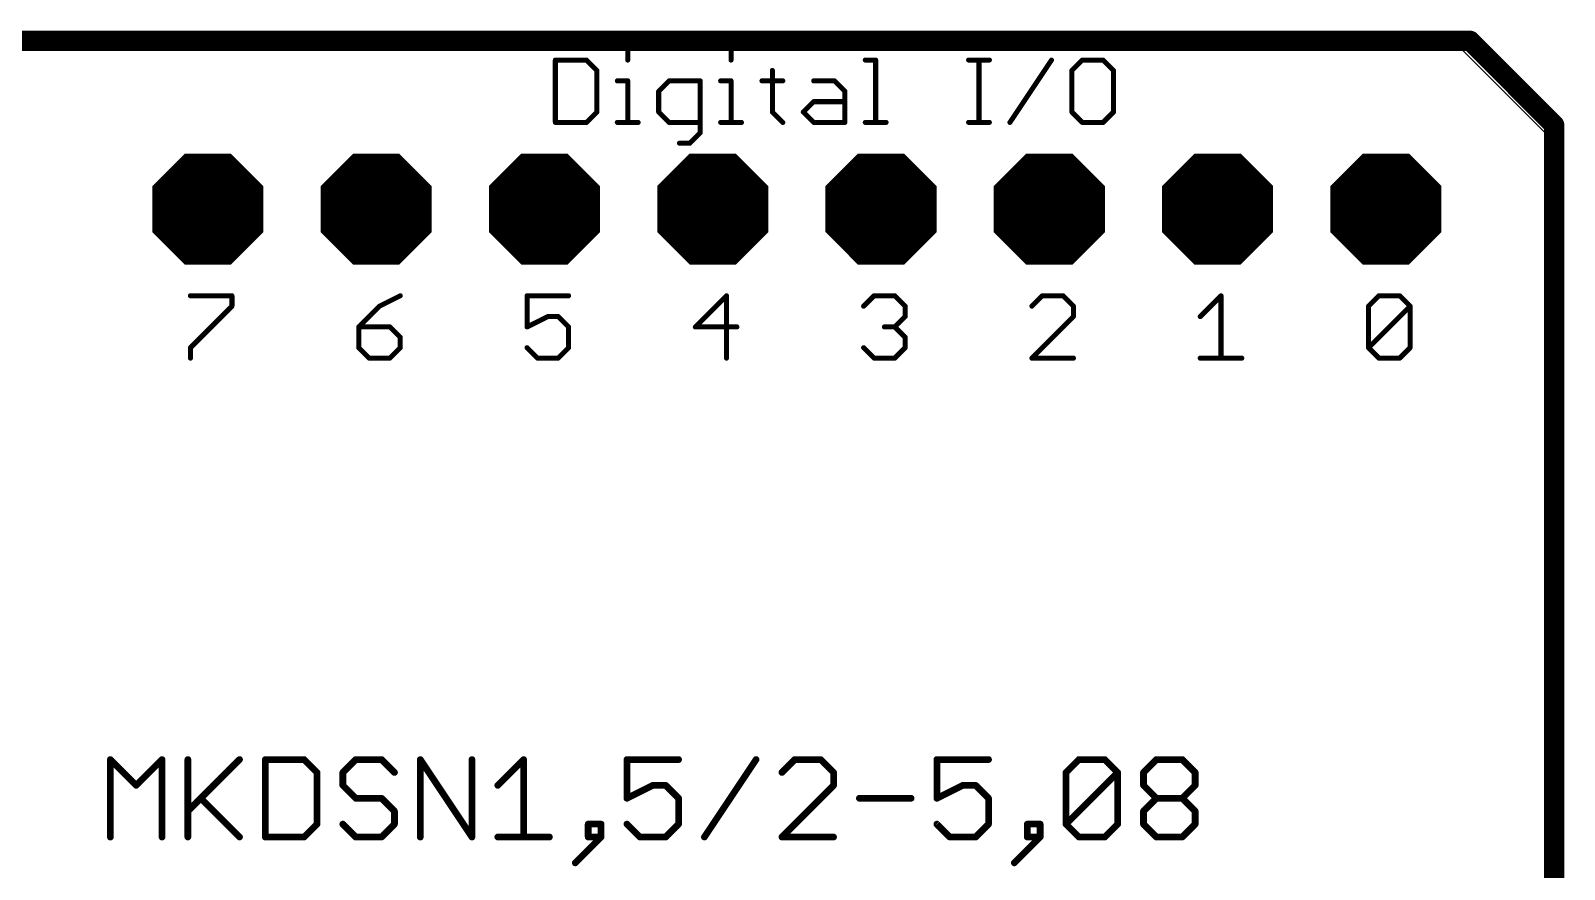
# Model space of a CAD drawing. Extents: x 3.7 to 72.5, y 3.7 to 57.3.
# Drawn here: x 46.86 to 70, y 44.65 to 57.3 of the extents above; entities that cross this region are included whole.
import ezdxf

# ---------------------------------------------------------------- set-up
doc = ezdxf.new("R2010")
doc.units = 0
for name, color, linetype in [('1', 14, 'CONTINUOUS'), ('16', 174, 'CONTINUOUS'), ('17', 94, 'CONTINUOUS'), ('20', 178, 'CONTINUOUS'), ('21', 251, 'CONTINUOUS'), ('27', 251, 'CONTINUOUS')]:
    doc.layers.add(name, color=color, linetype=linetype)

# ---------------------------------------------------------------- blocks, each defined once
blk = doc.blocks.new('OCTAGONP')
at = {"const_width": 0.5}
blk.add_lwpolyline([(-0.25, -0.1036), (-0.25, 0.1036), (-0.1036, 0.25), (0.1036, 0.25), (0.25, 0.1036), (0.25, -0.1036), (0.1036, -0.25), (-0.1036, -0.25), (-0.25, -0.1036), (-0.25, 0.1036)], dxfattribs=at)

msp = doc.modelspace()

# ---------------------------------------------------------------- linework, layer by layer
at = {"layer": '1', "const_width": 0.1524}
for points in [[(3.81, 57.15), (68.58, 57.15)], [(68.58, 57.15), (69.85, 55.88)], [(69.85, 55.88), (69.85, 44.45)]]:
    msp.add_lwpolyline(points, dxfattribs=at)
at = {"layer": '1', "const_width": 0.0762}
for points in [[(68.6069, 57.1769, 1), (68.5531, 57.1231)], [(68.58, 57.1119, 1), (68.58, 57.1881)], [(69.8881, 55.88, 1), (69.8119, 55.88)], [(69.8231, 55.8531, 1), (69.8769, 55.9069)]]:
    msp.add_lwpolyline(points, format="xyb", dxfattribs=at)
at = {"layer": '16', "const_width": 0.3048}
for points in [[(3.81, 57.15), (68.58, 57.15)], [(68.58, 57.15), (69.85, 55.88)], [(69.85, 55.88), (69.85, 44.45)]]:
    msp.add_lwpolyline(points, dxfattribs=at)
at = {"layer": '16', "const_width": 0.1524}
for points in [[(68.6339, 57.2039, 1), (68.5261, 57.0961)], [(68.58, 57.0738, 1), (68.58, 57.2262)], [(69.9262, 55.88, 1), (69.7738, 55.88)], [(69.7961, 55.8261, 1), (69.9039, 55.9339)]]:
    msp.add_lwpolyline(points, format="xyb", dxfattribs=at)
at = {"layer": '20'}
for p, q in [((68.326, 57.15), (3.81, 57.15)), ((69.85, 55.626), (68.326, 57.15)), ((69.85, 44.196), (69.85, 55.626))]:
    msp.add_line(p, q, dxfattribs=at)
at = {"layer": '21', "const_width": 0.0762}
for points in [[(55.8674, 57.0155), (55.8674, 56.8587)], [(57.4266, 57.0155), (57.4266, 56.8587)], [(54.7751, 56.8587), (54.7751, 55.9181)], [(55.2454, 56.8587), (54.7751, 56.8587)], [(55.4022, 56.7019), (55.2454, 56.8587)], [(55.4022, 56.0749), (55.4022, 56.7019)], [(58.0503, 56.7019), (58.0503, 56.0749)], [(59.4527, 56.8587), (59.6095, 56.8587)], [(59.6095, 56.8587), (59.6095, 55.9181)], [(61.0119, 56.8587), (61.3254, 56.8587)], [(61.1687, 55.9181), (61.1687, 56.8587)], [(61.6356, 55.9181), (62.2626, 56.8587)], [(62.7279, 56.8587), (62.5711, 56.7019)], [(62.5711, 56.7019), (62.5711, 56.0749)], [(63.0414, 56.8587), (62.7279, 56.8587)], [(63.1982, 56.7019), (63.0414, 56.8587)], [(63.1982, 56.0749), (63.1982, 56.7019)], [(55.7106, 56.5452), (55.8674, 56.5452)], [(55.8674, 56.5452), (55.8674, 55.9181)], [(56.4911, 56.5452), (56.3343, 56.3884)], [(56.9614, 56.5452), (56.4911, 56.5452)], [(56.9614, 55.7613), (56.9614, 56.5452)], [(57.2698, 56.5452), (57.4266, 56.5452)], [(57.4266, 56.5452), (57.4266, 55.9181)], [(57.8935, 56.5452), (58.207, 56.5452)], [(58.6739, 56.5452), (58.9875, 56.5452)], [(58.9875, 56.5452), (59.1442, 56.3884)], [(56.3343, 56.3884), (56.3343, 56.0749)], [(58.5172, 56.0749), (58.6739, 56.2316)], [(58.6739, 56.2316), (59.1442, 56.2316)], [(59.1442, 56.3884), (59.1442, 55.9181)], [(55.2454, 55.9181), (55.4022, 56.0749)], [(56.3343, 56.0749), (56.4911, 55.9181)], [(58.0503, 56.0749), (58.207, 55.9181)], [(58.6739, 55.9181), (58.5172, 56.0749)], [(62.5711, 56.0749), (62.7279, 55.9181)], [(63.0414, 55.9181), (63.1982, 56.0749)], [(54.7751, 55.9181), (55.2454, 55.9181)], [(55.7106, 55.9181), (56.0242, 55.9181)], [(56.4911, 55.9181), (56.9614, 55.9181)], [(56.8046, 55.6046), (56.9614, 55.7613)], [(57.2698, 55.9181), (57.5834, 55.9181)], [(59.1442, 55.9181), (58.6739, 55.9181)], [(59.4527, 55.9181), (59.7662, 55.9181)], [(61.0119, 55.9181), (61.3254, 55.9181)], [(62.7279, 55.9181), (63.0414, 55.9181)], [(56.6478, 55.6046), (56.8046, 55.6046)], [(49.2676, 53.3027), (49.8947, 53.3027)], [(49.8947, 53.3027), (49.8947, 53.1459)], [(52.4347, 53.3027), (52.1211, 53.1459)], [(54.9747, 53.3027), (54.3476, 53.3027)], [(54.3476, 53.3027), (54.3476, 52.8324)], [(57.3579, 53.3027), (56.8876, 52.8324)], [(57.3579, 52.3621), (57.3579, 53.3027)], [(59.4276, 53.1459), (59.5843, 53.3027)], [(59.5843, 53.3027), (59.8979, 53.3027)], [(59.8979, 53.3027), (60.0547, 53.1459)], [(62.1243, 53.3027), (61.9676, 53.1459)], [(62.4379, 53.3027), (62.1243, 53.3027)], [(62.5947, 53.1459), (62.4379, 53.3027)], [(64.5076, 52.9892), (64.8211, 53.3027)], [(64.8211, 53.3027), (64.8211, 52.3621)], [(67.0476, 53.1459), (67.2043, 53.3027)], [(67.2043, 53.3027), (67.5179, 53.3027)], [(67.5179, 53.3027), (67.6746, 53.1459)], [(49.8947, 53.1459), (49.2676, 52.5189)], [(52.1211, 53.1459), (51.8076, 52.8324)], [(54.3476, 52.8324), (54.6611, 52.9892)], [(54.6611, 52.9892), (54.8179, 52.9892)], [(54.8179, 52.9892), (54.9747, 52.8324)], [(60.0547, 52.9892), (59.8979, 52.8324)], [(60.0547, 53.1459), (60.0547, 52.9892)], [(61.9676, 52.3621), (62.5947, 52.9892)], [(62.5947, 52.9892), (62.5947, 53.1459)], [(67.0476, 52.5189), (67.0476, 53.1459)], [(67.0476, 52.5189), (67.6746, 53.1459)], [(67.6746, 53.1459), (67.6746, 52.5189)], [(51.8076, 52.8324), (51.8076, 52.5189)], [(52.2779, 52.8324), (51.8076, 52.8324)], [(52.4347, 52.6756), (52.2779, 52.8324)], [(54.9747, 52.8324), (54.9747, 52.5189)], [(56.8876, 52.8324), (57.5147, 52.8324)], [(59.8979, 52.8324), (59.7411, 52.8324)], [(59.8979, 52.8324), (60.0547, 52.6756)], [(49.2676, 52.5189), (49.2676, 52.3621)], [(51.8076, 52.5189), (51.9643, 52.3621)], [(52.2779, 52.3621), (52.4347, 52.5189)], [(52.4347, 52.5189), (52.4347, 52.6756)], [(54.5043, 52.3621), (54.3476, 52.5189)], [(54.9747, 52.5189), (54.8179, 52.3621)], [(59.5843, 52.3621), (59.4276, 52.5189)], [(60.0547, 52.5189), (59.8979, 52.3621)], [(60.0547, 52.6756), (60.0547, 52.5189)], [(67.2043, 52.3621), (67.0476, 52.5189)], [(67.6746, 52.5189), (67.5179, 52.3621)], [(51.9643, 52.3621), (52.2779, 52.3621)], [(54.8179, 52.3621), (54.5043, 52.3621)], [(59.8979, 52.3621), (59.5843, 52.3621)], [(62.5947, 52.3621), (61.9676, 52.3621)], [(64.5076, 52.3621), (65.1347, 52.3621)], [(67.5179, 52.3621), (67.2043, 52.3621)]]:
    msp.add_lwpolyline(points, dxfattribs=at)
at = {"layer": '21', "const_width": 0.0381}
for points in [[(55.8864, 57.0155, 1), (55.8483, 57.0155)], [(57.4456, 57.0155, 1), (57.4075, 57.0155)], [(54.7751, 56.8778, 1), (54.7751, 56.8397)], [(54.7942, 56.8587, 1), (54.7561, 56.8587)], [(55.2589, 56.8722, 1), (55.2319, 56.8452)], [(55.2454, 56.8397, 1), (55.2454, 56.8778)], [(55.4212, 56.7019, 1), (55.3831, 56.7019)], [(55.3887, 56.6885, 1), (55.4156, 56.7154)], [(55.8483, 56.8587, 1), (55.8864, 56.8587)], [(57.4075, 56.8587, 1), (57.4456, 56.8587)], [(58.0693, 56.7019, 1), (58.0312, 56.7019)], [(59.4527, 56.8778, 1), (59.4527, 56.8397)], [(59.6285, 56.8587, 1), (59.5904, 56.8587)], [(59.6095, 56.8397, 1), (59.6095, 56.8778)], [(61.0119, 56.8778, 1), (61.0119, 56.8397)], [(61.1877, 56.8587, 1), (61.1496, 56.8587)], [(61.3254, 56.8397, 1), (61.3254, 56.8778)], [(62.2785, 56.8481, 1), (62.2468, 56.8693)], [(62.5901, 56.7019, 1), (62.552, 56.7019)], [(62.5576, 56.7154, 1), (62.5846, 56.6885)], [(62.7279, 56.8778, 1), (62.7279, 56.8397)], [(62.7413, 56.8452, 1), (62.7144, 56.8722)], [(63.0549, 56.8722, 1), (63.0279, 56.8452)], [(63.0414, 56.8397, 1), (63.0414, 56.8778)], [(63.2172, 56.7019, 1), (63.1791, 56.7019)], [(63.1847, 56.6885, 1), (63.2116, 56.7154)], [(55.7106, 56.5642, 1), (55.7106, 56.5261)], [(55.8864, 56.5452, 1), (55.8483, 56.5452)], [(55.8674, 56.5261, 1), (55.8674, 56.5642)], [(56.4911, 56.5642, 1), (56.4911, 56.5261)], [(56.5045, 56.5317, 1), (56.4776, 56.5586)], [(56.9804, 56.5452, 1), (56.9423, 56.5452)], [(56.9614, 56.5261, 1), (56.9614, 56.5642)], [(57.2698, 56.5642, 1), (57.2698, 56.5261)], [(57.4456, 56.5452, 1), (57.4075, 56.5452)], [(57.4266, 56.5261, 1), (57.4266, 56.5642)], [(57.8935, 56.5642, 1), (57.8935, 56.5261)], [(58.207, 56.5261, 1), (58.207, 56.5642)], [(58.6739, 56.5642, 1), (58.6739, 56.5261)], [(59.0009, 56.5586, 1), (58.974, 56.5317)], [(58.9875, 56.5261, 1), (58.9875, 56.5642)], [(56.3533, 56.3884, 1), (56.3152, 56.3884)], [(56.3208, 56.4019, 1), (56.3478, 56.3749)], [(58.6739, 56.2507, 1), (58.6739, 56.2126)], [(58.6874, 56.2182, 1), (58.6605, 56.2451)], [(59.1633, 56.3884, 1), (59.1252, 56.3884)], [(59.1308, 56.3749, 1), (59.1577, 56.4019)], [(59.1442, 56.2126, 1), (59.1442, 56.2507)], [(55.3831, 56.0749, 1), (55.4212, 56.0749)], [(55.4156, 56.0614, 1), (55.3887, 56.0883)], [(56.3152, 56.0749, 1), (56.3533, 56.0749)], [(56.3478, 56.0883, 1), (56.3208, 56.0614)], [(58.0312, 56.0749, 1), (58.0693, 56.0749)], [(58.0637, 56.0883, 1), (58.0368, 56.0614)], [(58.5306, 56.0883, 1), (58.5037, 56.0614)], [(58.5037, 56.0883, 1), (58.5306, 56.0614)], [(62.552, 56.0749, 1), (62.5901, 56.0749)], [(62.5846, 56.0883, 1), (62.5576, 56.0614)], [(63.1791, 56.0749, 1), (63.2172, 56.0749)], [(63.2116, 56.0614, 1), (63.1847, 56.0883)], [(54.7751, 55.9372, 1), (54.7751, 55.8991)], [(54.7561, 55.9181, 1), (54.7942, 55.9181)], [(55.2319, 55.9316, 1), (55.2589, 55.9046)], [(55.2454, 55.8991, 1), (55.2454, 55.9372)], [(55.7106, 55.9372, 1), (55.7106, 55.8991)], [(55.8483, 55.9181, 1), (55.8864, 55.9181)], [(56.0242, 55.8991, 1), (56.0242, 55.9372)], [(56.4911, 55.9372, 1), (56.4911, 55.8991)], [(56.4776, 55.9046, 1), (56.5045, 55.9316)], [(56.9748, 55.7479, 1), (56.9479, 55.7748)], [(56.9614, 55.8991, 1), (56.9614, 55.9372)], [(57.2698, 55.9372, 1), (57.2698, 55.8991)], [(57.4075, 55.9181, 1), (57.4456, 55.9181)], [(57.5834, 55.8991, 1), (57.5834, 55.9372)], [(58.1936, 55.9046, 1), (58.2205, 55.9316)], [(58.6739, 55.9372, 1), (58.6739, 55.8991)], [(58.6605, 55.9046, 1), (58.6874, 55.9316)], [(59.1252, 55.9181, 1), (59.1633, 55.9181)], [(59.1442, 55.8991, 1), (59.1442, 55.9372)], [(59.4527, 55.9372, 1), (59.4527, 55.8991)], [(59.5904, 55.9181, 1), (59.6285, 55.9181)], [(59.7662, 55.8991, 1), (59.7662, 55.9372)], [(61.0119, 55.9372, 1), (61.0119, 55.8991)], [(61.1496, 55.9181, 1), (61.1877, 55.9181)], [(61.3254, 55.8991, 1), (61.3254, 55.9372)], [(61.6197, 55.9287, 1), (61.6514, 55.9075)], [(62.7279, 55.9372, 1), (62.7279, 55.8991)], [(62.7144, 55.9046, 1), (62.7413, 55.9316)], [(63.0279, 55.9316, 1), (63.0549, 55.9046)], [(63.0414, 55.8991, 1), (63.0414, 55.9372)], [(56.6478, 55.6236, 1), (56.6478, 55.5855)], [(56.7911, 55.618, 1), (56.8181, 55.5911)], [(56.8046, 55.5855, 1), (56.8046, 55.6236)], [(56.9423, 55.7613, 1), (56.9804, 55.7613)], [(49.2676, 53.3218, 1), (49.2676, 53.2837)], [(49.9137, 53.3027, 1), (49.8756, 53.3027)], [(49.8947, 53.2837, 1), (49.8947, 53.3218)], [(52.4432, 53.2857, 1), (52.4261, 53.3197)], [(54.3666, 53.3027, 1), (54.3285, 53.3027)], [(54.3476, 53.3218, 1), (54.3476, 53.2837)], [(54.9747, 53.2837, 1), (54.9747, 53.3218)], [(57.3769, 53.3027, 1), (57.3388, 53.3027)], [(57.3714, 53.2892, 1), (57.3444, 53.3162)], [(59.5843, 53.3218, 1), (59.5843, 53.2837)], [(59.5978, 53.2892, 1), (59.5709, 53.3162)], [(59.9114, 53.3162, 1), (59.8844, 53.2892)], [(59.8979, 53.2837, 1), (59.8979, 53.3218)], [(62.1243, 53.3218, 1), (62.1243, 53.2837)], [(62.1378, 53.2892, 1), (62.1109, 53.3162)], [(62.4514, 53.3162, 1), (62.4244, 53.2892)], [(62.4379, 53.2837, 1), (62.4379, 53.3218)], [(64.8402, 53.3027, 1), (64.8021, 53.3027)], [(64.8346, 53.2892, 1), (64.8076, 53.3162)], [(67.2043, 53.3218, 1), (67.2043, 53.2837)], [(67.2178, 53.2892, 1), (67.1909, 53.3162)], [(67.5314, 53.3162, 1), (67.5044, 53.2892)], [(67.5179, 53.2837, 1), (67.5179, 53.3218)], [(49.8756, 53.1459, 1), (49.9137, 53.1459)], [(49.9081, 53.1325, 1), (49.8812, 53.1594)], [(52.1126, 53.163, 1), (52.1296, 53.1289)], [(52.1346, 53.1325, 1), (52.1076, 53.1594)], [(54.6611, 53.0082, 1), (54.6611, 52.9701)], [(54.6696, 52.9721, 1), (54.6526, 53.0062)], [(54.8314, 53.0026, 1), (54.8044, 52.9757)], [(54.8179, 52.9701, 1), (54.8179, 53.0082)], [(59.4141, 53.1594, 1), (59.4411, 53.1325)], [(60.0737, 53.1459, 1), (60.0356, 53.1459)], [(60.0356, 52.9892, 1), (60.0737, 52.9892)], [(60.0412, 53.1325, 1), (60.0681, 53.1594)], [(60.0681, 52.9757, 1), (60.0412, 53.0026)], [(61.9541, 53.1594, 1), (61.9811, 53.1325)], [(62.6137, 53.1459, 1), (62.5756, 53.1459)], [(62.5756, 52.9892, 1), (62.6137, 52.9892)], [(62.5812, 53.1325, 1), (62.6081, 53.1594)], [(62.6081, 52.9757, 1), (62.5812, 53.0026)], [(64.4941, 53.0026, 1), (64.5211, 52.9757)], [(67.0666, 53.1459, 1), (67.0285, 53.1459)], [(67.0341, 53.1594, 1), (67.0611, 53.1325)], [(67.6937, 53.1459, 1), (67.6556, 53.1459)], [(67.6881, 53.1325, 1), (67.6612, 53.1594)], [(67.6612, 53.1325, 1), (67.6881, 53.1594)], [(51.8266, 52.8324, 1), (51.7885, 52.8324)], [(51.8076, 52.8514, 1), (51.8076, 52.8133)], [(51.7941, 52.8459, 1), (51.8211, 52.8189)], [(52.2914, 52.8459, 1), (52.2644, 52.8189)], [(52.2779, 52.8133, 1), (52.2779, 52.8514)], [(54.3285, 52.8324, 1), (54.3666, 52.8324)], [(54.3391, 52.8494, 1), (54.3561, 52.8154)], [(54.9937, 52.8324, 1), (54.9556, 52.8324)], [(54.9612, 52.8189, 1), (54.9881, 52.8459)], [(56.8876, 52.8514, 1), (56.8876, 52.8133)], [(56.8741, 52.8459, 1), (56.9011, 52.8189)], [(57.5147, 52.8133, 1), (57.5147, 52.8514)], [(59.7411, 52.8514, 1), (59.7411, 52.8133)], [(59.9114, 52.8459, 1), (59.8844, 52.8189)], [(59.8844, 52.8459, 1), (59.9114, 52.8189)], [(59.8979, 52.8133, 1), (59.8979, 52.8514)], [(49.2866, 52.5189, 1), (49.2485, 52.5189)], [(49.2541, 52.5323, 1), (49.2811, 52.5054)], [(51.8211, 52.5323, 1), (51.7941, 52.5054)], [(52.4537, 52.6756, 1), (52.4156, 52.6756)], [(52.4212, 52.6622, 1), (52.4481, 52.6891)], [(52.4481, 52.5054, 1), (52.4212, 52.5323)], [(54.3611, 52.5323, 1), (54.3341, 52.5054)], [(54.9881, 52.5054, 1), (54.9612, 52.5323)], [(59.4411, 52.5323, 1), (59.4141, 52.5054)], [(60.0737, 52.6756, 1), (60.0356, 52.6756)], [(60.0412, 52.6622, 1), (60.0681, 52.6891)], [(60.0681, 52.5054, 1), (60.0412, 52.5323)], [(67.0611, 52.5323, 1), (67.0341, 52.5054)], [(67.0341, 52.5323, 1), (67.0611, 52.5054)], [(67.6881, 52.5054, 1), (67.6612, 52.5323)], [(49.2485, 52.3621, 1), (49.2866, 52.3621)], [(51.7885, 52.5189, 1), (51.8266, 52.5189)], [(51.9643, 52.3812, 1), (51.9643, 52.3431)], [(51.9509, 52.3486, 1), (51.9778, 52.3756)], [(52.2644, 52.3756, 1), (52.2914, 52.3486)], [(52.2779, 52.3431, 1), (52.2779, 52.3812)], [(52.4156, 52.5189, 1), (52.4537, 52.5189)], [(54.5043, 52.3812, 1), (54.5043, 52.3431)], [(54.4909, 52.3486, 1), (54.5178, 52.3756)], [(54.8044, 52.3756, 1), (54.8314, 52.3486)], [(54.8179, 52.3431, 1), (54.8179, 52.3812)], [(54.9556, 52.5189, 1), (54.9937, 52.5189)], [(57.3388, 52.3621, 1), (57.3769, 52.3621)], [(59.5843, 52.3812, 1), (59.5843, 52.3431)], [(59.5709, 52.3486, 1), (59.5978, 52.3756)], [(59.8844, 52.3756, 1), (59.9114, 52.3486)], [(59.8979, 52.3431, 1), (59.8979, 52.3812)], [(60.0356, 52.5189, 1), (60.0737, 52.5189)], [(61.9676, 52.3812, 1), (61.9676, 52.3431)], [(61.9541, 52.3756, 1), (61.9811, 52.3486)], [(62.5947, 52.3431, 1), (62.5947, 52.3812)], [(64.5076, 52.3812, 1), (64.5076, 52.3431)], [(64.8021, 52.3621, 1), (64.8402, 52.3621)], [(65.1347, 52.3431, 1), (65.1347, 52.3812)], [(67.0285, 52.5189, 1), (67.0666, 52.5189)], [(67.2043, 52.3812, 1), (67.2043, 52.3431)], [(67.1909, 52.3486, 1), (67.2178, 52.3756)], [(67.5044, 52.3756, 1), (67.5314, 52.3486)], [(67.5179, 52.3431, 1), (67.5179, 52.3812)], [(67.6556, 52.5189, 1), (67.6937, 52.5189)]]:
    msp.add_lwpolyline(points, format="xyb", dxfattribs=at)
at = {"layer": '27', "const_width": 0.0508}
for points in [[(48.0774, 46.3232, 1), (48.0414, 46.2872)], [(48.0848, 46.3052, 1), (48.034, 46.3052)], [(48.8644, 46.3052, 1), (48.8136, 46.3052)], [(48.857, 46.2872, 1), (48.821, 46.3232)], [(49.2542, 46.3052, 1), (49.2034, 46.3052)], [(50.0264, 46.2872, 1), (49.9904, 46.3232)], [(50.4236, 46.3052, 1), (50.3728, 46.3052)], [(50.3982, 46.3306, 1), (50.3982, 46.2798)], [(51.0009, 46.3232, 1), (50.9649, 46.2872)], [(50.9829, 46.2798, 1), (50.9829, 46.3306)], [(51.7625, 46.3306, 1), (51.7625, 46.2798)], [(51.7805, 46.2872, 1), (51.7445, 46.3232)], [(52.1703, 46.3232, 1), (52.1343, 46.2872)], [(52.1523, 46.2798, 1), (52.1523, 46.3306)], [(52.7624, 46.3052, 1), (52.7116, 46.3052)], [(52.7581, 46.3193, 1), (52.7159, 46.2911)], [(53.542, 46.3052, 1), (53.4912, 46.3052)], [(54.3216, 46.3052, 1), (54.2708, 46.3052)], [(54.3142, 46.2872, 1), (54.2782, 46.3232)], [(55.8554, 46.3306, 1), (55.8554, 46.2798)], [(55.8808, 46.3052, 1), (55.83, 46.3052)], [(56.635, 46.2798, 1), (56.635, 46.3306)], [(57.8255, 46.2911, 1), (57.7832, 46.3193)], [(58.3891, 46.3306, 1), (58.3891, 46.2798)], [(58.407, 46.2872, 1), (58.3711, 46.3232)], [(58.7968, 46.3232, 1), (58.7609, 46.2872)], [(58.7789, 46.2798, 1), (58.7789, 46.3306)], [(60.533, 46.3306, 1), (60.533, 46.2798)], [(60.5584, 46.3052, 1), (60.5076, 46.3052)], [(61.3126, 46.2798, 1), (61.3126, 46.3306)], [(62.6769, 46.3306, 1), (62.6769, 46.2798)], [(62.6948, 46.2872, 1), (62.6589, 46.3232)], [(63.0846, 46.3232, 1), (63.0487, 46.2872)], [(63.0667, 46.2798, 1), (63.0667, 46.3306)], [(63.8463, 46.3306, 1), (63.8463, 46.2798)], [(63.8642, 46.2872, 1), (63.8283, 46.3232)], [(64.254, 46.3232, 1), (64.2181, 46.2872)], [(64.2361, 46.2798, 1), (64.2361, 46.3306)], [(51.2032, 46.1103, 1), (51.1524, 46.1103)], [(51.1598, 46.0923, 1), (51.1958, 46.1283)], [(51.5496, 46.1283, 1), (51.5856, 46.0923)], [(51.593, 46.1103, 1), (51.5422, 46.1103)], [(52.3292, 46.0923, 1), (52.3652, 46.1283)], [(58.1762, 46.1283, 1), (58.2121, 46.0923)], [(58.9992, 46.1103, 1), (58.9484, 46.1103)], [(58.9558, 46.0923, 1), (58.9917, 46.1283)], [(62.464, 46.1283, 1), (62.4999, 46.0923)], [(62.5074, 46.1103, 1), (62.4566, 46.1103)], [(63.287, 46.1103, 1), (63.2362, 46.1103)], [(63.2795, 46.0923, 1), (63.2436, 46.1283)], [(63.2436, 46.0923, 1), (63.2795, 46.1283)], [(63.6334, 46.1283, 1), (63.6693, 46.0923)], [(63.6768, 46.1103, 1), (63.626, 46.1103)], [(64.4564, 46.1103, 1), (64.4056, 46.1103)], [(64.413, 46.0923, 1), (64.4489, 46.1283)], [(48.4312, 45.9334, 1), (48.4672, 45.8974)], [(48.4312, 45.8974, 1), (48.4672, 45.9334)], [(51.5856, 45.9334, 1), (51.5496, 45.8974)], [(51.5422, 45.9154, 1), (51.593, 45.9154)], [(53.8884, 45.9334, 1), (53.9244, 45.8974)], [(56.2452, 45.9408, 1), (56.2452, 45.89)], [(56.2565, 45.8927, 1), (56.2338, 45.9381)], [(56.458, 45.9334, 1), (56.4221, 45.8974)], [(56.4401, 45.89, 1), (56.4401, 45.9408)], [(58.9484, 45.9154, 1), (58.9992, 45.9154)], [(58.9917, 45.8974, 1), (58.9558, 45.9334)], [(60.9228, 45.9408, 1), (60.9228, 45.89)], [(60.9341, 45.8927, 1), (60.9114, 45.9381)], [(61.1356, 45.9334, 1), (61.0997, 45.8974)], [(61.1177, 45.89, 1), (61.1177, 45.9408)], [(63.6693, 45.9334, 1), (63.6334, 45.8974)], [(63.626, 45.9154, 1), (63.6768, 45.9154)], [(64.4056, 45.9154, 1), (64.4564, 45.9154)], [(64.4489, 45.8974, 1), (64.413, 45.9334)], [(49.4417, 45.7385, 1), (49.4057, 45.7025)], [(51.7625, 45.7459, 1), (51.7625, 45.6951)], [(51.7445, 45.7025, 1), (51.7805, 45.7385)], [(52.1703, 45.7385, 1), (52.1343, 45.7025)], [(52.1523, 45.6951, 1), (52.1523, 45.7459)], [(55.844, 45.7432, 1), (55.8667, 45.6978)], [(55.83, 45.7205, 1), (55.8808, 45.7205)], [(56.6604, 45.7205, 1), (56.6096, 45.7205)], [(56.617, 45.7025, 1), (56.6529, 45.7385)], [(59.3636, 45.7459, 1), (59.3636, 45.6951)], [(60.1432, 45.6951, 1), (60.1432, 45.7459)], [(60.5216, 45.7432, 1), (60.5443, 45.6978)], [(60.5076, 45.7205, 1), (60.5584, 45.7205)], [(61.338, 45.7205, 1), (61.2872, 45.7205)], [(61.2946, 45.7025, 1), (61.3305, 45.7385)], [(63.8463, 45.7459, 1), (63.8463, 45.6951)], [(63.8642, 45.7025, 1), (63.8283, 45.7385)], [(63.8283, 45.7025, 1), (63.8642, 45.7385)], [(64.254, 45.7385, 1), (64.2181, 45.7025)], [(64.2181, 45.7385, 1), (64.254, 45.7025)], [(64.2361, 45.6951, 1), (64.2361, 45.7459)], [(49.2108, 45.5436, 1), (49.2468, 45.5076)], [(51.1958, 45.3127, 1), (51.1598, 45.3487)], [(51.5856, 45.3487, 1), (51.5496, 45.3127)], [(52.3726, 45.5256, 1), (52.3218, 45.5256)], [(52.3292, 45.5076, 1), (52.3652, 45.5436)], [(52.3652, 45.3127, 1), (52.3292, 45.3487)], [(55.2707, 45.3561, 1), (55.2707, 45.3053)], [(55.2961, 45.3307, 1), (55.2453, 45.3307)], [(55.491, 45.3307, 1), (55.4402, 45.3307)], [(55.4656, 45.3053, 1), (55.4656, 45.3561)], [(55.8733, 45.3487, 1), (55.8374, 45.3127)], [(56.6529, 45.3127, 1), (56.617, 45.3487)], [(60.5509, 45.3487, 1), (60.515, 45.3127)], [(61.3305, 45.3127, 1), (61.2946, 45.3487)], [(61.8973, 45.3561, 1), (61.8973, 45.3053)], [(61.9227, 45.3307, 1), (61.8719, 45.3307)], [(62.1176, 45.3307, 1), (62.0668, 45.3307)], [(62.0922, 45.3053, 1), (62.0922, 45.3561)], [(62.4999, 45.3487, 1), (62.464, 45.3127)], [(62.464, 45.3487, 1), (62.4999, 45.3127)], [(63.2795, 45.3127, 1), (63.2436, 45.3487)], [(63.6334, 45.5436, 1), (63.6693, 45.5076)], [(63.6693, 45.3487, 1), (63.6334, 45.3127)], [(63.6768, 45.5256, 1), (63.626, 45.5256)], [(64.4564, 45.5256, 1), (64.4056, 45.5256)], [(64.413, 45.5076, 1), (64.4489, 45.5436)], [(64.4489, 45.3127, 1), (64.413, 45.3487)], [(48.034, 45.1358, 1), (48.0848, 45.1358)], [(48.8136, 45.1358, 1), (48.8644, 45.1358)], [(49.2034, 45.1358, 1), (49.2542, 45.1358)], [(49.9904, 45.1178, 1), (50.0264, 45.1538)], [(50.3982, 45.1612, 1), (50.3982, 45.1104)], [(50.3728, 45.1358, 1), (50.4236, 45.1358)], [(50.9649, 45.1538, 1), (51.0009, 45.1178)], [(50.9829, 45.1104, 1), (50.9829, 45.1612)], [(51.1524, 45.3307, 1), (51.2032, 45.3307)], [(51.7625, 45.1612, 1), (51.7625, 45.1104)], [(51.7445, 45.1178, 1), (51.7805, 45.1538)], [(52.1343, 45.1538, 1), (52.1703, 45.1178)], [(52.1523, 45.1104, 1), (52.1523, 45.1612)], [(52.3218, 45.3307, 1), (52.3726, 45.3307)], [(52.7116, 45.1358, 1), (52.7624, 45.1358)], [(53.4912, 45.1358, 1), (53.542, 45.1358)], [(53.4955, 45.1217, 1), (53.5377, 45.1499)], [(53.9064, 45.1612, 1), (53.9064, 45.1104)], [(54.2708, 45.1358, 1), (54.3216, 45.1358)], [(54.686, 45.1104, 1), (54.686, 45.1612)], [(55.2707, 45.1612, 1), (55.2707, 45.1104)], [(55.2453, 45.1358, 1), (55.2961, 45.1358)], [(55.4402, 45.1358, 1), (55.491, 45.1358)], [(55.4835, 45.1178, 1), (55.4476, 45.1538)], [(55.4656, 45.1104, 1), (55.4656, 45.1612)], [(56.0503, 45.1612, 1), (56.0503, 45.1104)], [(56.0323, 45.1178, 1), (56.0682, 45.1538)], [(56.4221, 45.1538, 1), (56.458, 45.1178)], [(56.4401, 45.1104, 1), (56.4401, 45.1612)], [(56.6096, 45.3307, 1), (56.6604, 45.3307)], [(57.0037, 45.1499, 1), (57.0459, 45.1217)], [(58.1762, 45.1538, 1), (58.2121, 45.1178)], [(58.1942, 45.1612, 1), (58.1942, 45.1104)], [(58.9738, 45.1104, 1), (58.9738, 45.1612)], [(60.7279, 45.1612, 1), (60.7279, 45.1104)], [(60.7099, 45.1178, 1), (60.7458, 45.1538)], [(61.0997, 45.1538, 1), (61.1356, 45.1178)], [(61.1177, 45.1104, 1), (61.1177, 45.1612)], [(61.2872, 45.3307, 1), (61.338, 45.3307)], [(61.8973, 45.1612, 1), (61.8973, 45.1104)], [(61.8719, 45.1358, 1), (61.9227, 45.1358)], [(62.0668, 45.1358, 1), (62.1176, 45.1358)], [(62.1101, 45.1178, 1), (62.0742, 45.1538)], [(62.0922, 45.1104, 1), (62.0922, 45.1612)], [(62.4566, 45.3307, 1), (62.5074, 45.3307)], [(62.6769, 45.1612, 1), (62.6769, 45.1104)], [(62.6589, 45.1178, 1), (62.6948, 45.1538)], [(63.0487, 45.1538, 1), (63.0846, 45.1178)], [(63.0667, 45.1104, 1), (63.0667, 45.1612)], [(63.2362, 45.3307, 1), (63.287, 45.3307)], [(63.626, 45.3307, 1), (63.6768, 45.3307)], [(63.8463, 45.1612, 1), (63.8463, 45.1104)], [(63.8283, 45.1178, 1), (63.8642, 45.1538)], [(64.2181, 45.1538, 1), (64.254, 45.1178)], [(64.2361, 45.1104, 1), (64.2361, 45.1612)], [(64.4056, 45.3307, 1), (64.4564, 45.3307)], [(55.0578, 44.764, 1), (55.0938, 44.728)], [(61.6844, 44.764, 1), (61.7203, 44.728)]]:
    msp.add_lwpolyline(points, format="xyb", dxfattribs=at)
at = {"layer": '27', "const_width": 0.1016}
for points in [[(48.0594, 45.1358), (48.0594, 46.3052)], [(48.0594, 46.3052), (48.4492, 45.9154)], [(48.4492, 45.9154), (48.839, 46.3052)], [(48.839, 46.3052), (48.839, 45.1358)], [(49.2288, 46.3052), (49.2288, 45.1358)], [(49.2288, 45.5256), (50.0084, 46.3052)], [(50.3982, 46.3052), (50.3982, 45.1358)], [(50.9829, 46.3052), (50.3982, 46.3052)], [(51.1778, 46.1103), (50.9829, 46.3052)], [(51.7625, 46.3052), (51.5676, 46.1103)], [(52.1523, 46.3052), (51.7625, 46.3052)], [(52.3472, 46.1103), (52.1523, 46.3052)], [(52.737, 45.1358), (52.737, 46.3052)], [(52.737, 46.3052), (53.5166, 45.1358)], [(53.5166, 45.1358), (53.5166, 46.3052)], [(53.9064, 45.9154), (54.2962, 46.3052)], [(54.2962, 46.3052), (54.2962, 45.1358)], [(56.635, 46.3052), (55.8554, 46.3052)], [(55.8554, 46.3052), (55.8554, 45.7205)], [(57.0248, 45.1358), (57.8044, 46.3052)], [(58.3891, 46.3052), (58.1942, 46.1103)], [(58.7789, 46.3052), (58.3891, 46.3052)], [(58.9738, 46.1103), (58.7789, 46.3052)], [(61.3126, 46.3052), (60.533, 46.3052)], [(60.533, 46.3052), (60.533, 45.7205)], [(62.482, 46.1103), (62.6769, 46.3052)], [(62.6769, 46.3052), (63.0667, 46.3052)], [(63.0667, 46.3052), (63.2616, 46.1103)], [(63.6514, 46.1103), (63.8463, 46.3052)], [(63.8463, 46.3052), (64.2361, 46.3052)], [(64.2361, 46.3052), (64.431, 46.1103)], [(51.1778, 45.3307), (51.1778, 46.1103)], [(51.5676, 46.1103), (51.5676, 45.9154)], [(58.9738, 45.9154), (58.9738, 46.1103)], [(62.482, 45.3307), (62.482, 46.1103)], [(62.482, 45.3307), (63.2616, 46.1103)], [(63.2616, 46.1103), (63.2616, 45.3307)], [(63.6514, 45.9154), (63.6514, 46.1103)], [(64.431, 46.1103), (64.431, 45.9154)], [(51.5676, 45.9154), (51.7625, 45.7205)], [(55.8554, 45.7205), (56.2452, 45.9154)], [(56.2452, 45.9154), (56.4401, 45.9154)], [(56.4401, 45.9154), (56.635, 45.7205)], [(58.1942, 45.1358), (58.9738, 45.9154)], [(60.533, 45.7205), (60.9228, 45.9154)], [(60.9228, 45.9154), (61.1177, 45.9154)], [(61.1177, 45.9154), (61.3126, 45.7205)], [(63.8463, 45.7205), (63.6514, 45.9154)], [(64.431, 45.9154), (64.2361, 45.7205)], [(49.4237, 45.7205), (50.0084, 45.1358)], [(51.7625, 45.7205), (52.1523, 45.7205)], [(52.1523, 45.7205), (52.3472, 45.5256)], [(56.635, 45.7205), (56.635, 45.3307)], [(59.3636, 45.7205), (60.1432, 45.7205)], [(61.3126, 45.7205), (61.3126, 45.3307)], [(63.6514, 45.5256), (63.8463, 45.7205)], [(63.8463, 45.7205), (64.2361, 45.7205)], [(64.2361, 45.7205), (64.431, 45.5256)], [(50.9829, 45.1358), (51.1778, 45.3307)], [(51.7625, 45.1358), (51.5676, 45.3307)], [(52.3472, 45.3307), (52.1523, 45.1358)], [(52.3472, 45.5256), (52.3472, 45.3307)], [(55.4656, 45.3307), (55.2707, 45.3307)], [(55.2707, 45.3307), (55.2707, 45.1358)], [(55.4656, 45.1358), (55.4656, 45.3307)], [(56.0503, 45.1358), (55.8554, 45.3307)], [(56.635, 45.3307), (56.4401, 45.1358)], [(60.7279, 45.1358), (60.533, 45.3307)], [(61.3126, 45.3307), (61.1177, 45.1358)], [(62.0922, 45.3307), (61.8973, 45.3307)], [(61.8973, 45.3307), (61.8973, 45.1358)], [(62.0922, 45.1358), (62.0922, 45.3307)], [(62.6769, 45.1358), (62.482, 45.3307)], [(63.2616, 45.3307), (63.0667, 45.1358)], [(63.6514, 45.3307), (63.6514, 45.5256)], [(63.8463, 45.1358), (63.6514, 45.3307)], [(64.431, 45.3307), (64.2361, 45.1358)], [(64.431, 45.5256), (64.431, 45.3307)], [(50.3982, 45.1358), (50.9829, 45.1358)], [(52.1523, 45.1358), (51.7625, 45.1358)], [(53.9064, 45.1358), (54.686, 45.1358)], [(55.0758, 44.746), (55.4656, 45.1358)], [(55.2707, 45.1358), (55.4656, 45.1358)], [(56.4401, 45.1358), (56.0503, 45.1358)], [(58.9738, 45.1358), (58.1942, 45.1358)], [(61.1177, 45.1358), (60.7279, 45.1358)], [(61.7024, 44.746), (62.0922, 45.1358)], [(61.8973, 45.1358), (62.0922, 45.1358)], [(63.0667, 45.1358), (62.6769, 45.1358)], [(64.2361, 45.1358), (63.8463, 45.1358)]]:
    msp.add_lwpolyline(points, dxfattribs=at)

# ---------------------------------------------------------------- block references
at = {"layer": '17', "xscale": 1.6764, "yscale": 1.6764}
for p in [(49.53, 54.61), (49.53, 54.61), (52.07, 54.61), (52.07, 54.61), (54.61, 54.61), (54.61, 54.61), (57.15, 54.61), (57.15, 54.61), (59.69, 54.61), (59.69, 54.61), (62.23, 54.61), (62.23, 54.61), (64.77, 54.61), (64.77, 54.61), (67.31, 54.61), (67.31, 54.61)]:
    msp.add_blockref('OCTAGONP', p, dxfattribs=at)

doc.saveas('drawing.dxf')
